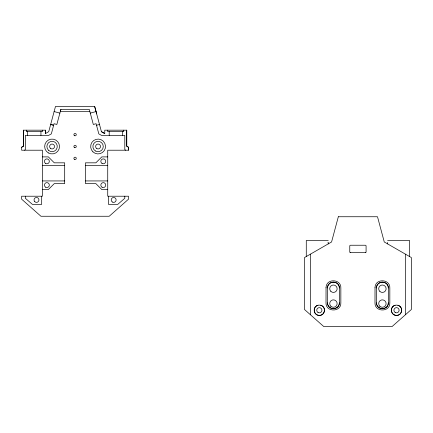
<?xml version="1.0" encoding="UTF-8"?>
<svg xmlns="http://www.w3.org/2000/svg" width="433" height="433" viewBox="0 0 433 433"><rect width="100%" height="100%" fill="white"/><g stroke="black" fill="none" stroke-linecap="round" stroke-linejoin="round"><path stroke-width="0.65" d="M23.431 130.176L23.431 146.219L21.65 147.247L21.65 150.213L42.429 150.213L42.429 196.219L21.65 196.219L21.65 199.191L40.946 216.256L109.213 216.256L128.504 199.191L128.504 196.219L107.73 196.219L107.73 150.213L128.509 150.213L128.509 147.247L126.728 146.219L126.728 130.176L104.764 130.176L104.764 133.581L101.419 131.659L94.665 106.431L55.494 106.431L48.734 131.659L45.4 133.581L45.4 130.176L23.431 130.176L23.431 146.219L21.65 147.247M327.5 287.983C327.191 280.422 339.672 280.303 339.369 287.983L339.369 302.824C339.71 310.461 327.159 310.488 327.5 302.824L327.5 287.983A5.938 5.938 0 0 1 333.432 282.045A5.938 5.938 0 0 1 339.369 287.983M376.472 287.983C376.163 280.422 388.65 280.303 388.347 287.983L388.347 302.824C388.688 310.461 376.136 310.488 376.472 302.824L376.472 287.983A5.938 5.938 0 0 1 382.409 282.045A5.938 5.938 0 0 1 388.347 287.983M125.538 150.213L124.796 149.472L124.796 135.372L101.495 135.372L98.827 133.889L96.099 123.714L93.317 124.46L89.279 109.397L60.88 109.397L56.842 124.46L54.06 123.714L51.332 133.889L48.664 135.372L25.363 135.372L25.363 149.472L24.621 150.213M60.88 109.397L60.333 111.438L89.826 111.438M327.987 242.55L328.241 242.404L328.241 243.893M317.957 305.233C312.188 306.515 313.541 315.727 319.337 315.435C325.129 315.727 326.482 306.515 320.712 305.233M395.134 305.233C389.364 306.515 390.718 315.727 396.509 315.435C402.3 315.727 403.653 306.515 397.884 305.233M90.275 113.11L96.039 111.568M96.516 125.267L99.498 124.466M42.429 156.892L48.366 156.892L54.298 162.83L64.69 162.83L64.69 183.603L54.298 183.603L48.366 189.54L42.429 189.54M107.73 156.892L101.793 156.892L95.855 162.83L85.469 162.83L85.469 183.603L95.855 183.603L101.793 189.54L107.73 189.54M42.429 165.498L64.69 165.498M85.469 165.498L107.73 165.498M42.429 180.934L64.69 180.934M85.469 180.934L107.73 180.934M328.241 240.488L306.277 240.488L306.277 256.531M387.605 240.488L409.569 240.488L409.569 256.531M350.503 252.661L365.344 252.661M54.12 111.568L59.884 113.11M387.681 242.448L387.605 243.893M101.425 131.659L104.764 133.581M94.665 106.431L96.662 113.901M405.412 254.144L405.412 314.753M310.429 254.144L310.429 314.753M128.504 150.213L128.504 147.247L126.728 146.219L126.728 130.176M124.796 196.219L124.796 198.298L117.749 204.381L108.472 204.381L108.472 196.219M123.757 130.176L123.757 131.659L107.73 131.659L107.73 130.176M122.571 131.659L122.571 135.372M109.213 131.659L109.213 135.372M45.4 130.176L45.4 133.581M42.429 130.176L42.429 131.659L26.402 131.659L26.402 130.176M41.687 196.219L41.687 204.381L32.41 204.381L25.363 198.298L25.363 196.219M40.946 131.659L40.946 135.372M27.588 131.659L27.588 135.372M365.344 252.661A0.747 0.736 0.1 0 0 366.08 251.919L366.085 245.982A0.747 0.736 0 0 0 365.344 245.235L350.503 245.24A0.747 0.736 0.2 0 0 349.761 245.982L349.761 251.919A0.747 0.736 0.1 0 0 350.503 252.661M339.369 302.824A5.938 5.938 0 0 1 333.432 308.761A5.938 5.938 0 0 1 327.5 302.824M388.347 302.824A5.938 5.938 0 0 1 382.409 308.761A5.938 5.938 0 0 1 376.472 302.824M326.044 287.323L326.011 303.008C325.73 312.263 341.139 312.323 340.852 303.008L340.852 288.156C341.458 278.884 326.455 278.154 326.044 287.323M375.021 287.323L374.989 303.008C374.707 312.263 390.111 312.323 389.83 303.008L389.83 288.156C390.436 278.884 375.433 278.154 375.021 287.323M338.335 216.744L331.575 241.977L304.496 257.559L304.496 309.503L323.787 326.569L392.054 326.569L411.35 309.503L411.35 257.559L384.266 241.977L377.506 216.744L338.335 216.744M53.643 125.267L50.661 124.466L53.643 125.267M395.21 312.491A2.598 2.598 0 0 0 399.107 310.245A2.598 2.598 0 0 0 395.21 307.993A2.598 2.598 0 0 0 395.21 312.491M318.038 312.491A2.598 2.598 0 0 0 321.93 310.245A2.598 2.598 0 0 0 318.038 307.993A2.598 2.598 0 0 0 318.038 312.491M316.74 314.742A5.196 5.196 0 0 0 324.528 310.245A5.196 5.196 0 0 0 316.74 305.747A5.196 5.196 0 0 0 316.74 314.742M393.911 314.742A5.196 5.196 0 0 0 401.705 310.245A5.196 5.196 0 0 0 393.911 305.747A5.196 5.196 0 0 0 393.911 314.742M330.866 306.239A3.713 3.713 0 0 0 337.036 304.453A3.713 3.713 0 0 0 332.403 299.999A3.713 3.713 0 0 0 330.866 306.239M330.866 291.398A3.713 3.713 0 0 0 337.036 289.612A3.713 3.713 0 0 0 332.403 285.158A3.713 3.713 0 0 0 330.866 291.398M379.838 306.239A3.713 3.713 0 0 0 386.014 304.453A3.713 3.713 0 0 0 381.376 299.999A3.713 3.713 0 0 0 379.838 306.239M379.838 291.398A3.713 3.713 0 0 0 386.014 289.612A3.713 3.713 0 0 0 381.376 285.158A3.713 3.713 0 0 0 379.838 291.398M48.474 150.251A5.196 5.196 0 0 0 57.118 147.745A5.196 5.196 0 0 0 50.629 141.515A5.196 5.196 0 0 0 48.474 150.251M34.797 201.697A2.446 2.446 0 0 0 38.867 200.517A2.446 2.446 0 0 0 35.809 197.578A2.446 2.446 0 0 0 34.797 201.697M102.053 187.208A2.446 2.446 0 0 0 105.722 185.091A2.446 2.446 0 0 0 102.053 182.97A2.446 2.446 0 0 0 102.053 187.208M92.943 151.853A7.421 7.421 0 0 0 105.289 148.281A7.421 7.421 0 0 0 96.018 139.377A7.421 7.421 0 0 0 92.943 151.853M74.487 159.404A1.185 1.185 0 0 0 76.268 158.375A1.185 1.185 0 0 0 74.487 157.347A1.185 1.185 0 0 0 74.487 159.404M74.487 147.529A1.185 1.185 0 0 0 76.268 146.5A1.185 1.185 0 0 0 74.487 145.472A1.185 1.185 0 0 0 74.487 147.529M74.487 135.659A1.185 1.185 0 0 0 76.268 134.631A1.185 1.185 0 0 0 74.487 133.602A1.185 1.185 0 0 0 74.487 135.659M95.487 151.003A5.196 5.196 0 0 0 103.276 146.5A5.196 5.196 0 0 0 95.487 142.002A5.196 5.196 0 0 0 95.487 151.003M45.654 187.208A2.446 2.446 0 0 0 49.33 185.091A2.446 2.446 0 0 0 45.654 182.97A2.446 2.446 0 0 0 45.654 187.208M45.654 163.463A2.446 2.446 0 0 0 49.33 161.341A2.446 2.446 0 0 0 45.654 159.225A2.446 2.446 0 0 0 45.654 163.463M102.053 163.463A2.446 2.446 0 0 0 105.722 161.341A2.446 2.446 0 0 0 102.053 159.225A2.446 2.446 0 0 0 102.053 163.463M112.439 202.049A2.446 2.446 0 0 0 116.114 199.932A2.446 2.446 0 0 0 112.439 197.811A2.446 2.446 0 0 0 112.439 202.049M50.38 148.27A2.446 2.446 0 0 0 54.45 147.09A2.446 2.446 0 0 0 51.392 144.151A2.446 2.446 0 0 0 50.38 148.27M96.857 148.622A2.446 2.446 0 0 0 100.532 146.5A2.446 2.446 0 0 0 96.857 144.384A2.446 2.446 0 0 0 96.857 148.622M48.366 152.93A7.421 7.421 0 0 0 59.494 146.5A7.421 7.421 0 0 0 48.366 140.076A7.421 7.421 0 0 0 48.366 152.93"/></g></svg>
